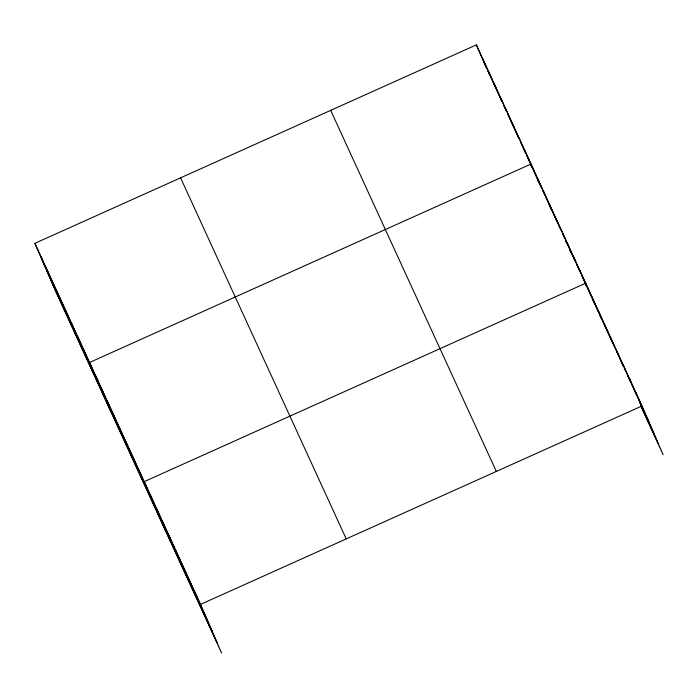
<?xml version="1.0" encoding="UTF-8"?>
<svg xmlns="http://www.w3.org/2000/svg" width="698" height="698" viewBox="0 0 698 698"><rect width="100%" height="100%" fill="white"/><g stroke="black" fill="none" stroke-linecap="round" stroke-linejoin="round"><path stroke-width="1.05" d="M34.9 243.323L200.544 604.389L221.632 653.119L55.988 292.043L34.9 243.323L476.368 44.881L642.012 405.957L663.1 454.677L640.755 405.957M200.544 604.389L642.012 405.957M484.002 62.462L486.602 68.142M487.474 70.036L491.375 78.542M492.247 80.436L499.183 95.565M500.056 97.458L501.792 101.236L494.594 84.598M503.528 105.023L506.129 110.694M507.865 114.481L518.71 138.117L512.812 124.323M520.446 141.903L522.183 145.681M523.046 147.575L525.655 153.246L518.884 137.558M526.519 155.139L538.237 180.677L531.03 164.039L89.562 362.48L110.65 411.201M541.7 188.242L538.664 181.62L540.139 185.083M542.573 190.126L543.873 192.971M545.173 195.806L542.608 189.996M546.045 197.7L549.945 206.207M550.382 207.149L559.927 227.958M562.527 233.629L564.699 238.358M565.563 240.252L568.163 245.923L561.401 230.235M568.6 246.874L575.972 262.945M576.845 264.839L579.445 270.51M581.617 275.239L586.39 285.639L579.619 269.952M586.826 286.59L592.026 297.933M600.498 316.395L603.177 322.24M604.067 324.186L614.353 346.592M616.587 351.469L623.288 366.084L616.988 351.391M624.187 368.029L625.521 370.952M627.764 375.821L636.698 395.312L629.5 378.674M637.143 396.281L638.042 398.235M638.932 400.181L649.219 422.587M530.663 164.78L531.972 167.625M537.608 179.918L538.908 182.754M550.19 207.341L551.49 210.177M565.808 241.386L566.671 243.27M569.716 249.893L571.016 252.728M585.334 283.938L586.198 285.831M599.713 315.287L601.057 318.209M639.49 402.004L640.834 404.927M641.279 405.896L653.799 433.179M641.087 406.088L658.519 444.085M330.686 110.371L496.33 471.438M180.581 177.842L346.234 538.908M42.098 259.961L207.742 621.028M46.679 270.545L212.332 631.62M51.399 281.46L217.052 642.526M635.756 392.311L642.954 408.949M623.244 365.028L630.442 381.666M610.724 337.753L617.931 354.392M604.468 324.108L611.666 340.746M598.212 310.47L605.41 327.109M591.956 296.833L599.154 313.472L592.899 299.826L594.801 304.241M592.471 298.849L585.692 283.187L144.224 481.629L165.313 530.349M573.547 256.707L580.745 273.346M567.474 243.471L574.672 260.11M555.329 216.991L561.253 230.698M549.256 203.755L556.454 220.394M543.184 190.51L549.954 206.172M537.102 177.275L541.761 188.041M524.957 150.794L532.155 167.433M506.739 111.078L513.937 127.717M500.667 97.842L506.172 110.563M488.513 71.362L495.72 88M482.44 58.126L489.647 74.756M476.368 44.881L483.147 60.543M483.95 62.401L485.86 66.816M194.288 590.752L201.486 607.391M188.032 577.115L195.231 593.754M181.777 563.469L188.975 580.108M175.512 549.832L182.719 566.471M169.256 536.195L176.454 552.825M163 522.549L170.199 539.188M156.745 508.912L163.943 525.55M150.48 495.266L157.687 511.904M138.152 468.393L145.35 485.031M132.079 455.148L139.277 471.787M126.006 441.913L133.205 458.551M119.934 428.677L127.132 445.307M113.861 415.432L121.059 432.071M107.78 402.196L114.987 418.835M101.707 388.952L108.914 405.59M95.635 375.716L102.833 392.355M83.49 349.236L90.688 365.874M77.417 336L84.615 352.638M71.344 322.755L78.542 339.394M65.272 309.519L72.47 326.158M59.19 296.284L66.397 312.913M53.118 283.039L60.325 299.678M47.045 269.803L54.243 286.442M40.973 256.559L48.171 273.197"/></g></svg>
